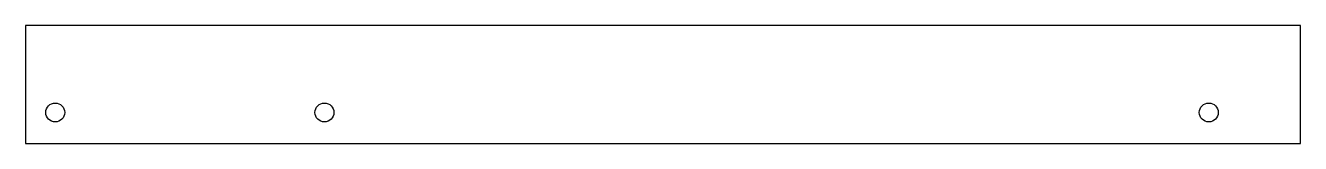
# Model space of a CAD drawing. Header units: millimetres. Extents: x -225 to 45, y 0 to 25.
import ezdxf

# ---------------------------------------------------------------- set-up
doc = ezdxf.new("R2010")
doc.units = ezdxf.units.MM
doc.layers.get('0').update_dxf_attribs({"linetype": 'CONTINUOUS'})

msp = doc.modelspace()

# ---------------------------------------------------------------- linework, layer by layer
msp.add_lwpolyline([(-225, 0), (45, 0), (45, 25), (-225, 25)], close=True)
for centre in [(-218.7, 6.575), (-161.7, 6.575), (25.575, 6.575)]:
    msp.add_circle(centre, 2)

doc.saveas('drawing.dxf')
